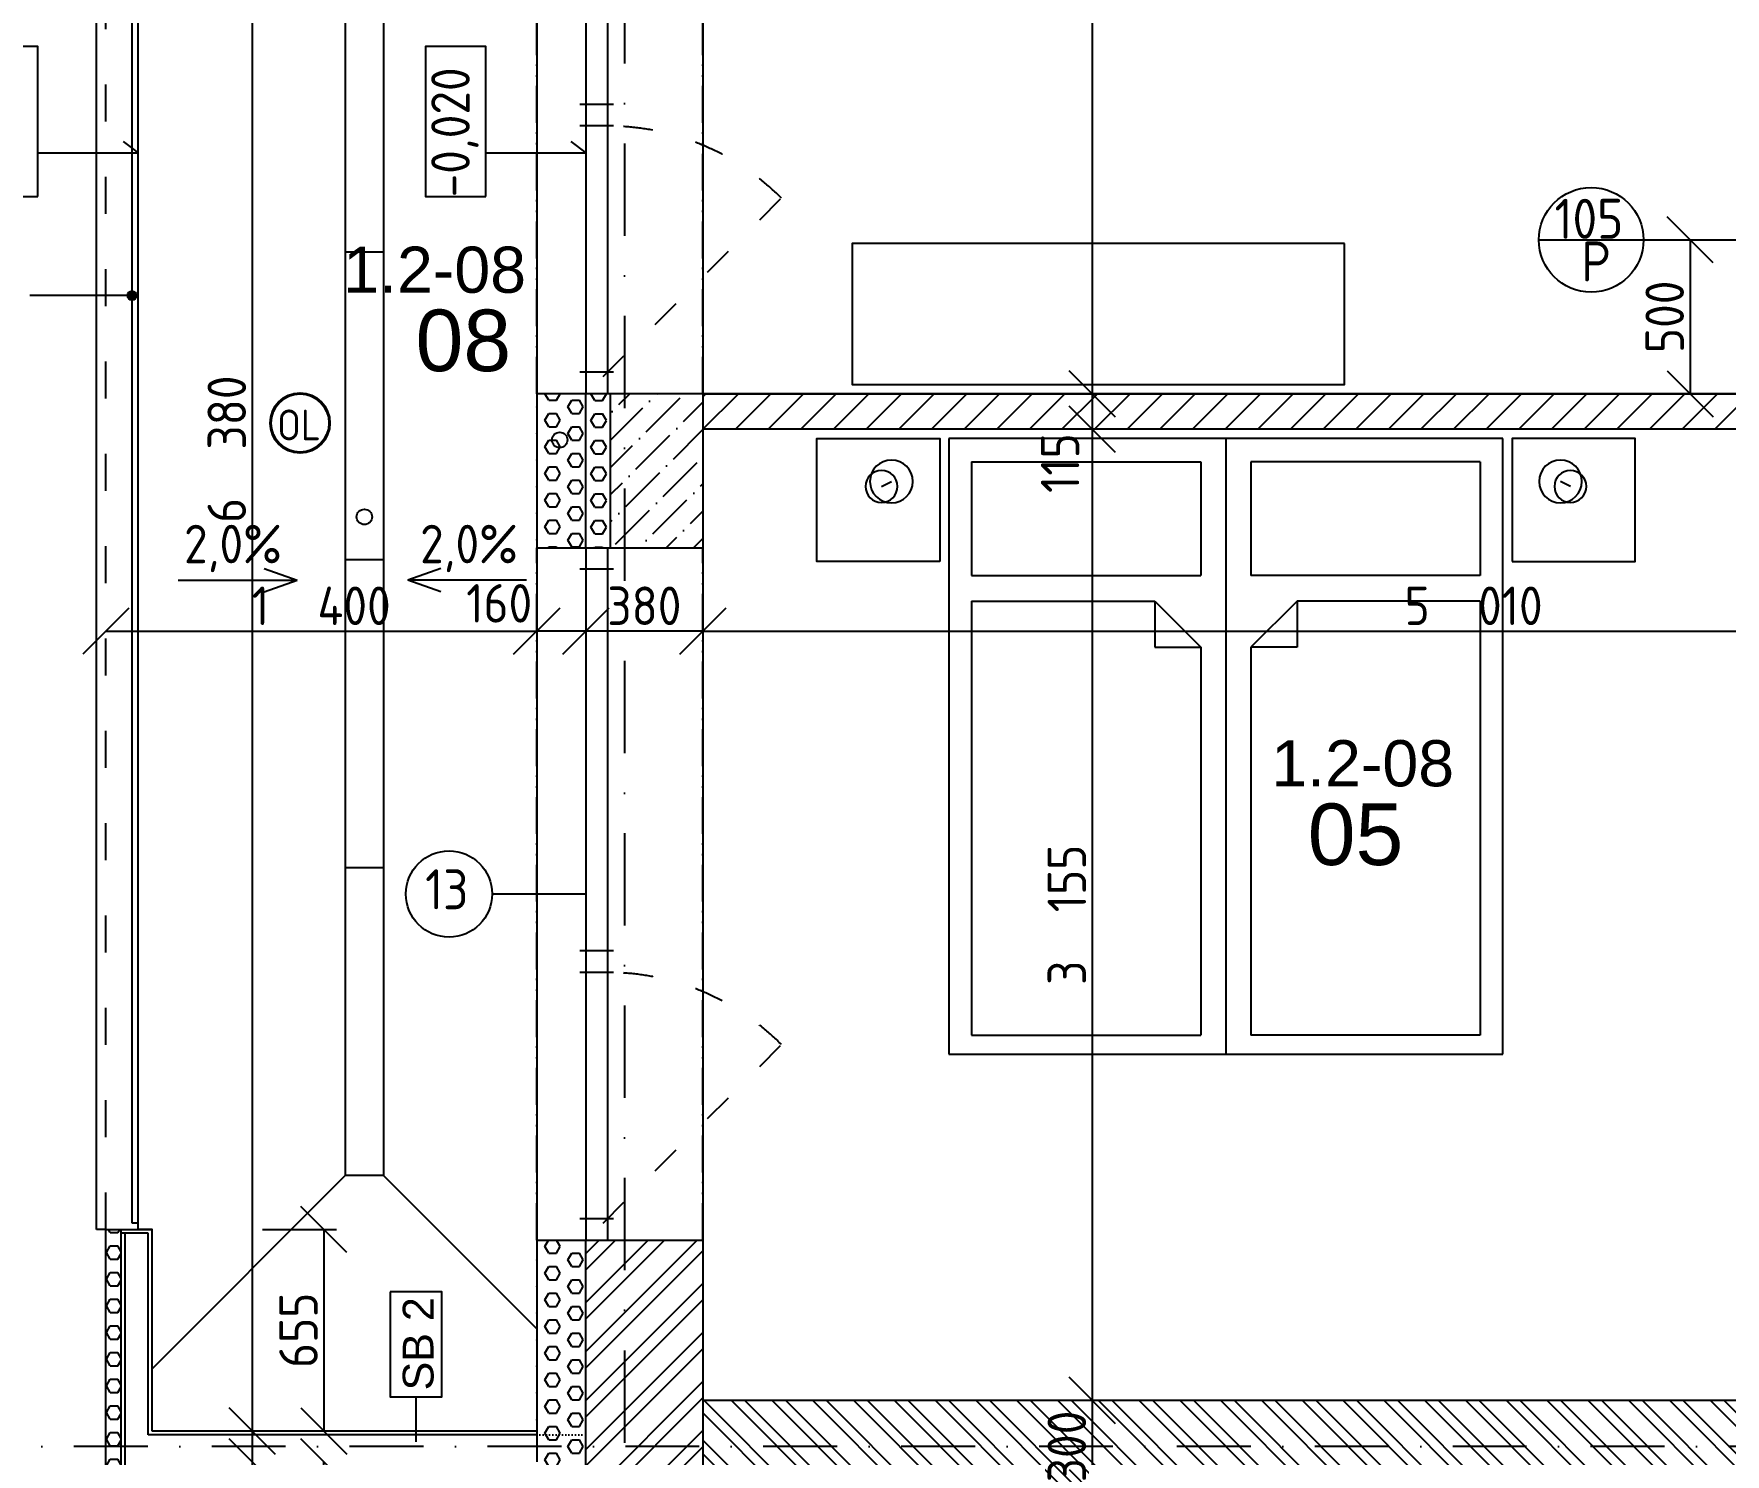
# Model space of a CAD drawing. Extents: x 4511820 to 5180432, y -1526536 to -944957.
# Drawn here: x 4978777 to 4984274, y -1338380 to -1333766 of the extents above; entities that cross this region are included whole.
import ezdxf

# ---------------------------------------------------------------- set-up
doc = ezdxf.new("R2010")
doc.units = 0
doc.header["$MEASUREMENT"] = 0
for name, pattern in [('ACAD_ISO03W100', [30, 12, -18]), ('ACAD_ISO07W100', [3.5, 0.5, -3]), ('ACAD_ISO12W100', [22, 12, -3, 0.5, -3, 0.5, -3]), ('BODKOCIARKOVANA_3', [5.6, 3, -1.3, 0, -1.3])]:
    doc.linetypes.add(name, pattern=pattern)
doc.layers.get('0').update_dxf_attribs({"linetype": 'CONTINUOUS'})
doc.layers.get('Defpoints').update_dxf_attribs({"color": 61, "linetype": 'CONTINUOUS'})
for name, color, linetype in [('DVERE', 45, 'CONTINUOUS'), ('KÓTY', 4, 'CONTINUOUS'), ('MÚRY', 1, 'CONTINUOUS'), ('OKNÁ', 143, 'CONTINUOUS'), ('osi', 253, 'CONTINUOUS'), ('Plochy', 41, 'CONTINUOUS'), ('POPIS', 7, 'CONTINUOUS'), ('POZEMOK', 7, 'CONTINUOUS'), ('TENKÁ', 7, 'CONTINUOUS'), ('tzb', 153, 'CONTINUOUS'), ('ZARIADENIE', 47, 'CONTINUOUS'), ('ŠRAFY', 82, 'CONTINUOUS')]:
    doc.layers.add(name, color=color, linetype=linetype)
doc.layers.add('zz-kanal-daždová', color=136, linetype='CONTINUOUS', lineweight=40)
doc.styles.add('ARIAL', font='arial.ttf')
doc.styles.add('STYLE1', font='isocp.shx')
doc.dimstyles.new('STANDARD-50', dxfattribs={"dimtxt": 125, "dimasz": 150, "dimexe": 10, "dimexo": 200, "dimgap": 20, "dimtad": 1, "dimdsep": 46, "dimlunit": 6, "dimtxsty": 'STYLE1', "dimblk1": 'OBLIQUE', "dimblk2": 'OBLIQUE', "dimsah": 1, "dimcen": 2.5, "dimse1": 1, "dimse2": 1, "dimadec": 0, "dimazin": 0, "dimtfac": 1, "dimtmove": 1, "dimatfit": 3, "dimldrblk": 'OBLIQUE', "dimfxl": 1, "dimtolj": 1, "dimtzin": 0, "dimarcsym": 0})
pattern_1 = [(0, (0, -175781), (0, 43.3012702), [25, -50]), (120, (0, -175781), (-37.5, -21.6506351), [25, -50]), (60, (25, -175781), (-37.5, 21.6506351), [25, -50])]

# ---------------------------------------------------------------- blocks, each defined once
blk = doc.blocks.new('_OBLIQUE')
at = {"color": 0, "linetype": 'ByBlock'}
blk.add_line((-0.5, -0.5), (0.5, 0.5), dxfattribs=at)
blk = doc.blocks.new('*D22478')
at = {"layer": 'Defpoints', "color": 0}
for p in [(4980951, -1331895.2), (4976404.5, -1338205.2), (4980951, -1338205.2)]:
    blk.add_point(p, dxfattribs=at)
at = {"layer": 'KÓTY', "color": 0, "lineweight": -2}
blk.add_line((4976404.5, -1331895.2), (4976404.5, -1338205.2), dxfattribs=at)
at = {"layer": 'KÓTY', "color": 0, "linetype": 'ByBlock', "lineweight": -2, "xscale": 150, "yscale": 150, "zscale": 150}
for p, rotation in [((4976404.5, -1331895.2), 90), ((4976404.5, -1338205.2), 270)]:
    blk.add_blockref('_OBLIQUE', p, dxfattribs=dict(at, rotation=rotation))
at = {"layer": 'KÓTY', "color": 0, "insert": (4976322, -1335050.2), "char_height": 125, "attachment_point": 5, "rotation": 90, "style": 'STYLE1'}
blk.add_mtext('\\A1;6ﾠ310', dxfattribs=at)
blk = doc.blocks.new('*D22479')
at = {"layer": 'Defpoints', "color": 0}
for p in [(4980951, -1338205.2), (4976404.5, -1338505.2), (4980951, -1338505.2)]:
    blk.add_point(p, dxfattribs=at)
at = {"layer": 'KÓTY', "color": 0, "lineweight": -2}
blk.add_line((4976404.5, -1338205.2), (4976404.5, -1338505.2), dxfattribs=at)
at = {"layer": 'KÓTY', "color": 0, "linetype": 'ByBlock', "lineweight": -2, "xscale": 150, "yscale": 150, "zscale": 150}
for p, rotation in [((4976404.5, -1338205.2), 90), ((4976404.5, -1338505.2), 270)]:
    blk.add_blockref('_OBLIQUE', p, dxfattribs=dict(at, rotation=rotation))
at = {"layer": 'KÓTY', "color": 0, "insert": (4976322, -1338355.2), "char_height": 125, "attachment_point": 5, "rotation": 90, "style": 'STYLE1'}
blk.add_mtext('\\A1;300', dxfattribs=at)
blk = doc.blocks.new('*D22485')
at = {"layer": 'Defpoints', "color": 0}
for p in [(4980696, -1331745.2), (4976754.5, -1338355.2), (4980696, -1338355.2)]:
    blk.add_point(p, dxfattribs=at)
at = {"layer": 'KÓTY', "color": 0, "lineweight": -2}
blk.add_line((4976754.5, -1331745.2), (4976754.5, -1338355.2), dxfattribs=at)
at = {"layer": 'KÓTY', "color": 0, "linetype": 'ByBlock', "lineweight": -2, "xscale": 150, "yscale": 150, "zscale": 150}
for p, rotation in [((4976754.5, -1331745.2), 90), ((4976754.5, -1338355.2), 270)]:
    blk.add_blockref('_OBLIQUE', p, dxfattribs=dict(at, rotation=rotation))
at = {"layer": 'KÓTY', "color": 0, "insert": (4976672, -1335050.2), "char_height": 125, "attachment_point": 5, "rotation": 90, "style": 'STYLE1'}
blk.add_mtext('\\A1;6ﾠ610', dxfattribs=at)
blk = doc.blocks.new('*D22486')
at = {"layer": 'Defpoints', "color": 0}
for p in [(4980696, -1338355.2), (4976754.5, -1345070.2), (4980696, -1345070.2)]:
    blk.add_point(p, dxfattribs=at)
at = {"layer": 'KÓTY', "color": 0, "lineweight": -2}
blk.add_line((4976754.5, -1338355.2), (4976754.5, -1345070.2), dxfattribs=at)
at = {"layer": 'KÓTY', "color": 0, "linetype": 'ByBlock', "lineweight": -2, "xscale": 150, "yscale": 150, "zscale": 150}
for p, rotation in [((4976754.5, -1338355.2), 90), ((4976754.5, -1345070.2), 270)]:
    blk.add_blockref('_OBLIQUE', p, dxfattribs=dict(at, rotation=rotation))
at = {"layer": 'KÓTY', "color": 0, "insert": (4976672, -1341712.7), "char_height": 125, "attachment_point": 5, "rotation": 90, "style": 'STYLE1'}
blk.add_mtext('\\A1;6ﾠ715', dxfattribs=at)
blk = doc.blocks.new('*D22488')
at = {"layer": 'Defpoints', "color": 0}
for p in [(4979211, -1312385.2), (4977104.5, -1345195.2), (4982061, -1345195.2)]:
    blk.add_point(p, dxfattribs=at)
at = {"layer": 'KÓTY', "color": 0, "lineweight": -2}
blk.add_line((4977104.5, -1312385.2), (4977104.5, -1345195.2), dxfattribs=at)
at = {"layer": 'KÓTY', "color": 0, "linetype": 'ByBlock', "lineweight": -2, "xscale": 150, "yscale": 150, "zscale": 150}
for p, rotation in [((4977104.5, -1312385.2), 90), ((4977104.5, -1345195.2), 270)]:
    blk.add_blockref('_OBLIQUE', p, dxfattribs=dict(at, rotation=rotation))
at = {"layer": 'KÓTY', "color": 0, "insert": (4977022, -1328790.2), "char_height": 125, "attachment_point": 5, "rotation": 90, "style": 'STYLE1'}
blk.add_mtext('\\A1;32ﾠ810', dxfattribs=at)
blk = doc.blocks.new('*D22503')
at = {"layer": 'Defpoints', "color": 0}
for p in [(4980571, -1332235.2), (4977454.5, -1334935.2), (4980571, -1334935.2)]:
    blk.add_point(p, dxfattribs=at)
at = {"layer": 'KÓTY', "color": 0, "lineweight": -2}
blk.add_line((4977454.5, -1332235.2), (4977454.5, -1334935.2), dxfattribs=at)
at = {"layer": 'KÓTY', "color": 0, "linetype": 'ByBlock', "lineweight": -2, "xscale": 150, "yscale": 150, "zscale": 150}
for p, rotation in [((4977454.5, -1332235.2), 90), ((4977454.5, -1334935.2), 270)]:
    blk.add_blockref('_OBLIQUE', p, dxfattribs=dict(at, rotation=rotation))
at = {"layer": 'KÓTY', "color": 0, "insert": (4977372, -1333585.2), "char_height": 125, "attachment_point": 5, "rotation": 90, "style": 'STYLE1'}
blk.add_mtext('\\A1;2ﾠ700', dxfattribs=at)
blk = doc.blocks.new('*D22504')
at = {"layer": 'Defpoints', "color": 0}
for p in [(4980571, -1334935.2), (4977454.5, -1335435.2), (4980571, -1335435.2)]:
    blk.add_point(p, dxfattribs=at)
at = {"layer": 'KÓTY', "color": 0, "lineweight": -2}
blk.add_line((4977454.5, -1334935.2), (4977454.5, -1335435.2), dxfattribs=at)
at = {"layer": 'KÓTY', "color": 0, "linetype": 'ByBlock', "lineweight": -2, "xscale": 150, "yscale": 150, "zscale": 150}
for p, rotation in [((4977454.5, -1334935.2), 90), ((4977454.5, -1335435.2), 270)]:
    blk.add_blockref('_OBLIQUE', p, dxfattribs=dict(at, rotation=rotation))
at = {"layer": 'KÓTY', "color": 0, "insert": (4977372, -1335185.2), "char_height": 125, "attachment_point": 5, "rotation": 90, "style": 'STYLE1'}
blk.add_mtext('\\A1;500', dxfattribs=at)
blk = doc.blocks.new('*D22505')
at = {"layer": 'Defpoints', "color": 0}
for p in [(4980571, -1335435.2), (4977454.5, -1337685.2), (4980571, -1337685.2)]:
    blk.add_point(p, dxfattribs=at)
at = {"layer": 'KÓTY', "color": 0, "lineweight": -2}
blk.add_line((4977454.5, -1335435.2), (4977454.5, -1337685.2), dxfattribs=at)
at = {"layer": 'KÓTY', "color": 0, "linetype": 'ByBlock', "lineweight": -2, "xscale": 150, "yscale": 150, "zscale": 150}
for p, rotation in [((4977454.5, -1335435.2), 90), ((4977454.5, -1337685.2), 270)]:
    blk.add_blockref('_OBLIQUE', p, dxfattribs=dict(at, rotation=rotation))
at = {"layer": 'KÓTY', "color": 0, "insert": (4977372, -1336560.2), "char_height": 125, "attachment_point": 5, "rotation": 90, "style": 'STYLE1'}
blk.add_mtext('\\A1;2ﾠ250', dxfattribs=at)
blk = doc.blocks.new('*D22506')
at = {"layer": 'Defpoints', "color": 0}
for p in [(4980571, -1337685.2), (4977454.5, -1339435.2), (4980571, -1339435.2)]:
    blk.add_point(p, dxfattribs=at)
at = {"layer": 'KÓTY', "color": 0, "lineweight": -2}
blk.add_line((4977454.5, -1337685.2), (4977454.5, -1339435.2), dxfattribs=at)
at = {"layer": 'KÓTY', "color": 0, "linetype": 'ByBlock', "lineweight": -2, "xscale": 150, "yscale": 150, "zscale": 150}
for p, rotation in [((4977454.5, -1337685.2), 90), ((4977454.5, -1339435.2), 270)]:
    blk.add_blockref('_OBLIQUE', p, dxfattribs=dict(at, rotation=rotation))
at = {"layer": 'KÓTY', "color": 0, "insert": (4977372, -1338560.2), "char_height": 125, "attachment_point": 5, "rotation": 90, "style": 'STYLE1'}
blk.add_mtext('\\A1;1ﾠ750', dxfattribs=at)
blk = doc.blocks.new('DVOJPOSTEL')
at = {"layer": 'ZARIADENIE', "ltscale": 0.25}
for p, q in [((4444359, -1314665.2), (4444359, -1312665.2)), ((4444359, -1312665.2), (4446159, -1312665.2)), ((4445259, -1312665.2), (4445259, -1314665.2)), ((4446159, -1312665.2), (4446159, -1314665.2)), ((4444139.6, -1312821.2), (4444171.8, -1312805.1)), ((4446378.4, -1312821.2), (4446346.2, -1312805.1)), ((4446159, -1314665.2), (4444359, -1314665.2))]:
    blk.add_line(p, q, dxfattribs=at)
at = {"layer": 'ZARIADENIE', "color": 76, "ltscale": 0.25}
for p, q in [((4444432.3, -1312741.6), (4445177.9, -1312741.6)), ((4444432.3, -1312741.6), (4444432.3, -1313110.9)), ((4445177.9, -1312741.6), (4445177.9, -1313110.9)), ((4446085.7, -1312741.6), (4445340.1, -1312741.6)), ((4445340.1, -1312741.6), (4445340.1, -1313110.9)), ((4446085.7, -1312741.6), (4446085.7, -1313110.9)), ((4444432.3, -1313110.9), (4445177.9, -1313110.9)), ((4446085.7, -1313110.9), (4445340.1, -1313110.9)), ((4444432.3, -1313193.6), (4444432.3, -1314603.6)), ((4444432.3, -1313193.6), (4445027.9, -1313193.6)), ((4445027.9, -1313193.6), (4445177.9, -1313343.6)), ((4445027.9, -1313193.6), (4445027.9, -1313343.6)), ((4445490.1, -1313193.6), (4445340.1, -1313343.6)), ((4446085.7, -1313193.6), (4445490.1, -1313193.6)), ((4445490.1, -1313193.6), (4445490.1, -1313343.6)), ((4446085.7, -1313193.6), (4446085.7, -1314603.6)), ((4445027.9, -1313343.6), (4445177.9, -1313343.6)), ((4445177.9, -1313343.6), (4445177.9, -1314603.6)), ((4445340.1, -1313343.6), (4445340.1, -1314603.6)), ((4445490.1, -1313343.6), (4445340.1, -1313343.6)), ((4444432.3, -1314603.6), (4445177.9, -1314603.6)), ((4446085.7, -1314603.6), (4445340.1, -1314603.6))]:
    blk.add_line(p, q, dxfattribs=at)
at = {"layer": 'ZARIADENIE'}
for points in [[(4444329, -1313065.2), (4443929, -1313065.2), (4443929, -1312665.2), (4444329, -1312665.2)], [(4446189, -1313065.2), (4446589, -1313065.2), (4446589, -1312665.2), (4446189, -1312665.2)]]:
    blk.add_lwpolyline(points, close=True, dxfattribs=at)
at = {"layer": 'ZARIADENIE', "ltscale": 0.25}
for centre, radius in [((4444139.6, -1312821.2), 51.9), ((4444171.8, -1312805.1), 69.7), ((4446346.2, -1312805.1), 69.7), ((4446378.4, -1312821.2), 51.9)]:
    blk.add_circle(centre, radius, dxfattribs=at)
blk = doc.blocks.new('*D22594')
at = {"layer": 'Defpoints', "color": 0}
for p in [(4980951, -1331895.2), (4980951, -1334935.2), (4982216.5, -1334935.2)]:
    blk.add_point(p, dxfattribs=at)
at = {"layer": 'KÓTY', "color": 0, "lineweight": -2}
blk.add_line((4982216.5, -1331895.2), (4982216.5, -1334935.2), dxfattribs=at)
at = {"layer": 'KÓTY', "color": 0, "linetype": 'ByBlock', "lineweight": -2, "xscale": 150, "yscale": 150, "zscale": 150}
for p, rotation in [((4982216.5, -1331895.2), 90), ((4982216.5, -1334935.2), 270)]:
    blk.add_blockref('_OBLIQUE', p, dxfattribs=dict(at, rotation=rotation))
at = {"layer": 'KÓTY', "color": 0, "insert": (4982134, -1333415.2), "char_height": 125, "attachment_point": 5, "rotation": 90, "style": 'STYLE1'}
blk.add_mtext('\\A1;3ﾠ040', dxfattribs=at)
blk = doc.blocks.new('*D22595')
at = {"layer": 'Defpoints', "color": 0}
for p in [(4980951, -1334935.2), (4980951, -1335050.2), (4982216.5, -1335050.2)]:
    blk.add_point(p, dxfattribs=at)
at = {"layer": 'KÓTY', "color": 0, "lineweight": -2}
blk.add_line((4982216.5, -1334935.2), (4982216.5, -1335050.2), dxfattribs=at)
at = {"layer": 'KÓTY', "color": 0, "linetype": 'ByBlock', "lineweight": -2, "xscale": 150, "yscale": 150, "zscale": 150}
for p, rotation in [((4982216.5, -1334935.2), 90), ((4982216.5, -1335050.2), 270)]:
    blk.add_blockref('_OBLIQUE', p, dxfattribs=dict(at, rotation=rotation))
at = {"layer": 'KÓTY', "color": 0, "insert": (4982112, -1335160.5), "char_height": 125, "attachment_point": 5, "rotation": 90, "style": 'STYLE1'}
blk.add_mtext('\\A1;115', dxfattribs=at)
blk = doc.blocks.new('*D22596')
at = {"layer": 'Defpoints', "color": 0}
for p in [(4980951, -1335050.2), (4980951, -1338205.2), (4982216.5, -1338205.2)]:
    blk.add_point(p, dxfattribs=at)
at = {"layer": 'KÓTY', "color": 0, "lineweight": -2}
blk.add_line((4982216.5, -1335050.2), (4982216.5, -1338205.2), dxfattribs=at)
at = {"layer": 'KÓTY', "color": 0, "linetype": 'ByBlock', "lineweight": -2, "xscale": 150, "yscale": 150, "zscale": 150}
for p, rotation in [((4982216.5, -1335050.2), 90), ((4982216.5, -1338205.2), 270)]:
    blk.add_blockref('_OBLIQUE', p, dxfattribs=dict(at, rotation=rotation))
at = {"layer": 'KÓTY', "color": 0, "insert": (4982134, -1336627.7), "char_height": 125, "attachment_point": 5, "rotation": 90, "style": 'STYLE1'}
blk.add_mtext('\\A1;3ﾠ155', dxfattribs=at)
blk = doc.blocks.new('*D22597')
at = {"layer": 'Defpoints', "color": 0}
for p in [(4980951, -1338205.2), (4980951, -1338505.2), (4982216.5, -1338505.2)]:
    blk.add_point(p, dxfattribs=at)
at = {"layer": 'KÓTY', "color": 0, "lineweight": -2}
blk.add_line((4982216.5, -1338205.2), (4982216.5, -1338505.2), dxfattribs=at)
at = {"layer": 'KÓTY', "color": 0, "linetype": 'ByBlock', "lineweight": -2, "xscale": 150, "yscale": 150, "zscale": 150}
for p, rotation in [((4982216.5, -1338205.2), 90), ((4982216.5, -1338505.2), 270)]:
    blk.add_blockref('_OBLIQUE', p, dxfattribs=dict(at, rotation=rotation))
at = {"layer": 'KÓTY', "color": 0, "insert": (4982134, -1338355.2), "char_height": 125, "attachment_point": 5, "rotation": 90, "style": 'STYLE1'}
blk.add_mtext('\\A1;300', dxfattribs=at)
blk = doc.blocks.new('*D22730')
at = {"layer": 'Defpoints', "color": 0}
for p in [(4984008, -1334435.2), (4984008, -1334935.2), (4984159.5, -1334935.2)]:
    blk.add_point(p, dxfattribs=at)
at = {"layer": 'KÓTY', "color": 0, "lineweight": -2}
blk.add_line((4984159.5, -1334435.2), (4984159.5, -1334935.2), dxfattribs=at)
at = {"layer": 'KÓTY', "color": 0, "linetype": 'ByBlock', "lineweight": -2, "xscale": 150, "yscale": 150, "zscale": 150}
for p, rotation in [((4984159.5, -1334435.2), 90), ((4984159.5, -1334935.2), 270)]:
    blk.add_blockref('_OBLIQUE', p, dxfattribs=dict(at, rotation=rotation))
at = {"layer": 'KÓTY', "color": 0, "insert": (4984077, -1334685.2), "char_height": 125, "attachment_point": 5, "rotation": 90, "style": 'STYLE1'}
blk.add_mtext('\\A1;500', dxfattribs=at)
blk = doc.blocks.new('*D22746')
at = {"layer": 'Defpoints', "color": 0}
for p in [(4980951, -1335050.2), (4985961, -1335050.2), (4985961, -1335706.5)]:
    blk.add_point(p, dxfattribs=at)
at = {"layer": 'KÓTY', "color": 0, "lineweight": -2}
blk.add_line((4980951, -1335706.5), (4985961, -1335706.5), dxfattribs=at)
at = {"layer": 'KÓTY', "color": 0, "linetype": 'ByBlock', "lineweight": -2, "xscale": 150, "yscale": 150, "zscale": 150, "rotation": 180}
blk.add_blockref('_OBLIQUE', (4980951, -1335706.5), dxfattribs=at)
at = {"layer": 'KÓTY', "color": 0, "linetype": 'ByBlock', "lineweight": -2, "xscale": 150, "yscale": 150, "zscale": 150}
blk.add_blockref('_OBLIQUE', (4985961, -1335706.5), dxfattribs=at)
at = {"layer": 'KÓTY', "color": 0, "insert": (4983456, -1335624), "char_height": 125, "attachment_point": 5, "style": 'STYLE1'}
blk.add_mtext('\\A1;5ﾠ010', dxfattribs=at)
blk = doc.blocks.new('*D23347')
at = {"layer": 'Defpoints', "color": 0}
for p in [(4979486.5, -1331925.2), (4979486.5, -1338305.2), (4979486.5, -1338305.2)]:
    blk.add_point(p, dxfattribs=at)
at = {"layer": 'KÓTY', "color": 0, "lineweight": -2}
blk.add_line((4979486.5, -1331925.2), (4979486.5, -1338305.2), dxfattribs=at)
at = {"layer": 'KÓTY', "color": 0, "linetype": 'ByBlock', "lineweight": -2, "xscale": 150, "yscale": 150, "zscale": 150}
for p, rotation in [((4979486.5, -1331925.2), 90), ((4979486.5, -1338305.2), 270)]:
    blk.add_blockref('_OBLIQUE', p, dxfattribs=dict(at, rotation=rotation))
at = {"layer": 'KÓTY', "color": 0, "insert": (4979404, -1335115.2), "char_height": 125, "attachment_point": 5, "rotation": 90, "style": 'STYLE1'}
blk.add_mtext('\\A1;6ﾠ380', dxfattribs=at)
blk = doc.blocks.new('*D23348')
at = {"layer": 'Defpoints', "color": 0}
for p in [(4979486.5, -1338305.2), (4979486.5, -1338405.2), (4979486.5, -1338405.2)]:
    blk.add_point(p, dxfattribs=at)
at = {"layer": 'KÓTY', "color": 0, "lineweight": -2}
blk.add_line((4979486.5, -1338305.2), (4979486.5, -1338405.2), dxfattribs=at)
at = {"layer": 'KÓTY', "color": 0, "linetype": 'ByBlock', "lineweight": -2, "xscale": 150, "yscale": 150, "zscale": 150}
for p, rotation in [((4979486.5, -1338305.2), 90), ((4979486.5, -1338405.2), 270)]:
    blk.add_blockref('_OBLIQUE', p, dxfattribs=dict(at, rotation=rotation))
at = {"layer": 'KÓTY', "color": 0, "insert": (4979418, -1338530), "char_height": 125, "attachment_point": 5, "rotation": 90, "style": 'STYLE1'}
blk.add_mtext('\\A1;100', dxfattribs=at)
blk = doc.blocks.new('*D23349')
at = {"layer": 'Defpoints', "color": 0}
for p in [(4979486.5, -1338405.2), (4979486.5, -1346755.2), (4979486.5, -1346755.2)]:
    blk.add_point(p, dxfattribs=at)
at = {"layer": 'KÓTY', "color": 0, "lineweight": -2}
blk.add_line((4979486.5, -1338405.2), (4979486.5, -1346755.2), dxfattribs=at)
at = {"layer": 'KÓTY', "color": 0, "linetype": 'ByBlock', "lineweight": -2, "xscale": 150, "yscale": 150, "zscale": 150}
for p, rotation in [((4979486.5, -1338405.2), 90), ((4979486.5, -1346755.2), 270)]:
    blk.add_blockref('_OBLIQUE', p, dxfattribs=dict(at, rotation=rotation))
at = {"layer": 'KÓTY', "color": 0, "insert": (4979392.8, -1342305.3), "char_height": 125, "attachment_point": 5, "rotation": 90, "style": 'STYLE1'}
blk.add_mtext('\\A1;8ﾠ350', dxfattribs=at)
blk = doc.blocks.new('*D48162')
at = {"layer": 'Defpoints', "color": 0}
for p in [(4979161, -1337650.2), (4979161, -1338305.2), (4979719.5, -1338305.2)]:
    blk.add_point(p, dxfattribs=at)
at = {"layer": 'KÓTY', "color": 0, "lineweight": -2}
blk.add_line((4979719.5, -1337650.2), (4979719.5, -1338305.2), dxfattribs=at)
at = {"layer": 'KÓTY', "color": 0, "linetype": 'ByBlock', "lineweight": -2, "xscale": 150, "yscale": 150, "zscale": 150}
for p, rotation in [((4979719.5, -1337650.2), 90), ((4979719.5, -1338305.2), 270)]:
    blk.add_blockref('_OBLIQUE', p, dxfattribs=dict(at, rotation=rotation))
at = {"layer": 'KÓTY', "color": 0, "insert": (4979637, -1337977.7), "char_height": 125, "attachment_point": 5, "rotation": 90, "style": 'STYLE1'}
blk.add_mtext('\\A1;655', dxfattribs=at)
blk = doc.blocks.new('*D48163')
at = {"layer": 'Defpoints', "color": 0}
for p in [(4979161, -1338405.2), (4979719.5, -1338405.2), (4979161, -1338950.2)]:
    blk.add_point(p, dxfattribs=at)
at = {"layer": 'KÓTY', "color": 0, "lineweight": -2}
blk.add_line((4979719.5, -1338950.2), (4979719.5, -1338405.2), dxfattribs=at)
at = {"layer": 'KÓTY', "color": 0, "linetype": 'ByBlock', "lineweight": -2, "xscale": 150, "yscale": 150, "zscale": 150}
for p, rotation in [((4979719.5, -1338405.2), 90), ((4979719.5, -1338950.2), 270)]:
    blk.add_blockref('_OBLIQUE', p, dxfattribs=dict(at, rotation=rotation))
at = {"layer": 'KÓTY', "color": 0, "insert": (4979637, -1338677.7), "char_height": 125, "attachment_point": 5, "rotation": 90, "style": 'STYLE1'}
blk.add_mtext('\\A1;545', dxfattribs=at)
blk = doc.blocks.new('*D48165')
at = {"layer": 'Defpoints', "color": 0}
for p in [(4979011, -1335706.5), (4980411, -1335706.5), (4980411, -1335706.5)]:
    blk.add_point(p, dxfattribs=at)
at = {"layer": 'KÓTY', "color": 0, "lineweight": -2}
blk.add_line((4979011, -1335706.5), (4980411, -1335706.5), dxfattribs=at)
at = {"layer": 'KÓTY', "color": 0, "linetype": 'ByBlock', "lineweight": -2, "xscale": 150, "yscale": 150, "zscale": 150, "rotation": 180}
blk.add_blockref('_OBLIQUE', (4979011, -1335706.5), dxfattribs=at)
at = {"layer": 'KÓTY', "color": 0, "linetype": 'ByBlock', "lineweight": -2, "xscale": 150, "yscale": 150, "zscale": 150}
blk.add_blockref('_OBLIQUE', (4980411, -1335706.5), dxfattribs=at)
at = {"layer": 'KÓTY', "color": 0, "insert": (4979711, -1335624), "char_height": 125, "attachment_point": 5, "style": 'STYLE1'}
blk.add_mtext('\\A1;1ﾠ400', dxfattribs=at)
blk = doc.blocks.new('*D48169')
at = {"layer": 'Defpoints', "color": 0}
for p in [(4980571, -1335706.5), (4980571, -1335706.5), (4980951, -1335706.5)]:
    blk.add_point(p, dxfattribs=at)
at = {"layer": 'KÓTY', "color": 0, "lineweight": -2}
blk.add_line((4980951, -1335706.5), (4980571, -1335706.5), dxfattribs=at)
at = {"layer": 'KÓTY', "color": 0, "linetype": 'ByBlock', "lineweight": -2, "xscale": 150, "yscale": 150, "zscale": 150, "rotation": 180}
blk.add_blockref('_OBLIQUE', (4980571, -1335706.5), dxfattribs=at)
at = {"layer": 'KÓTY', "color": 0, "linetype": 'ByBlock', "lineweight": -2, "xscale": 150, "yscale": 150, "zscale": 150}
blk.add_blockref('_OBLIQUE', (4980951, -1335706.5), dxfattribs=at)
at = {"layer": 'KÓTY', "color": 0, "insert": (4980761, -1335624), "char_height": 125, "attachment_point": 5, "style": 'STYLE1'}
blk.add_mtext('\\A1;380', dxfattribs=at)
blk = doc.blocks.new('*D48170')
at = {"layer": 'Defpoints', "color": 0}
for p in [(4980411, -1335706.5), (4980411, -1335706.5), (4980571, -1335706.5)]:
    blk.add_point(p, dxfattribs=at)
at = {"layer": 'KÓTY', "color": 0, "lineweight": -2}
blk.add_line((4980571, -1335706.5), (4980411, -1335706.5), dxfattribs=at)
at = {"layer": 'KÓTY', "color": 0, "linetype": 'ByBlock', "lineweight": -2, "xscale": 150, "yscale": 150, "zscale": 150, "rotation": 180}
blk.add_blockref('_OBLIQUE', (4980411, -1335706.5), dxfattribs=at)
at = {"layer": 'KÓTY', "color": 0, "linetype": 'ByBlock', "lineweight": -2, "xscale": 150, "yscale": 150, "zscale": 150}
blk.add_blockref('_OBLIQUE', (4980571, -1335706.5), dxfattribs=at)
at = {"layer": 'KÓTY', "color": 0, "insert": (4980289.2, -1335616), "char_height": 125, "attachment_point": 5, "style": 'STYLE1'}
blk.add_mtext('\\A1;160', dxfattribs=at)

msp = doc.modelspace()

# ---------------------------------------------------------------- hatches: boundary and pattern name
at = {"layer": 'TENKÁ'}
h = msp.add_hatch(color=256, dxfattribs=at)
h.dxf.hatch_style = 1
h.paths.add_polyline_path([(4979081, -1334616.191, 2.41421356), (4979096, -1334601.191, 0.41421356)])
at = {"layer": 'ŠRAFY', "ltscale": 0.25}
h = msp.add_hatch(dxfattribs=at)
h.set_pattern_fill('ANSI31', color=256, scale=600, style=0)
h.set_pattern_definition([(45, (515270.5, 128041), (-53.0330086, 53.0330086), [])])
h.paths.add_polyline_path([(4980951, -1335050.191), (4985961, -1335050.191), (4985961, -1335805.191), (4986076, -1335805.191), (4986076, -1334935.191), (4985211, -1334935.191), (4985211, -1334885.191), (4985096, -1334885.191), (4985096, -1334935.191), (4980951, -1334935.191)])
at = {"layer": 'ŠRAFY'}
h = msp.add_hatch(dxfattribs=at)
h.set_pattern_fill('HEX', color=256, scale=200)
h.set_pattern_definition(pattern_1)
h.paths.add_polyline_path([(4980411, -1334935.191), (4980411, -1335435.191), (4980571, -1335435.191), (4980571, -1334935.191)])
h = msp.add_hatch(dxfattribs=at)
h.set_pattern_fill('HEX', color=256, scale=200)
h.set_pattern_definition([(0, (0, -168421), (0, 43.3012702), [25, -50]), (120, (0, -168421), (-37.5, -21.6506351), [25, -50]), (60, (25, -168421), (-37.5, 21.6506351), [25, -50])])
h.paths.add_polyline_path([(4980641, -1335435.191), (4980651, -1335435.191), (4980651, -1334935.191), (4980641, -1334935.191), (4980571, -1334935.191), (4980571, -1335435.191)])
at = {"layer": 'ŠRAFY', "ltscale": 0.25}
h = msp.add_hatch(dxfattribs=at)
h.set_pattern_fill('ANSI36', color=256, scale=500)
h.set_pattern_definition([(45, (449781.18, -198053.17), (33.1456304, 121.533978), [156.25, -31.25, 0, -31.25])])
h.paths.add_polyline_path([(4980651, -1335435.191), (4980951, -1335435.191), (4980951, -1334935.191), (4980651, -1334935.191)])
at = {"layer": 'ŠRAFY'}
h = msp.add_hatch(dxfattribs=at)
h.set_pattern_fill('HEX', color=256, scale=200)
h.set_pattern_definition([(0, (0, -182426), (0, 43.3012702), [25, -50]), (120, (0, -182426), (-37.5, -21.6506351), [25, -50]), (60, (25, -182426), (-37.5, 21.6506351), [25, -50])])
h.paths.add_polyline_path([(4979061, -1337650.191), (4979011, -1337650.191), (4979011, -1338950.191), (4979061, -1338950.191), (4979061, -1338937.691), (4979061, -1337662.691)])
h = msp.add_hatch(dxfattribs=at)
h.set_pattern_fill('HEX', color=256, scale=200)
h.set_pattern_definition(pattern_1)
h.paths.add_polyline_path([(4980411, -1337685.191), (4980411, -1339435.191), (4980571, -1339435.191), (4980571, -1337685.191)])
h = msp.add_hatch(dxfattribs=at)
h.set_pattern_fill('ANSI32', color=256, scale=300)
h.paths.add_polyline_path([(4980951, -1337685.191), (4980571, -1337685.191), (4980571, -1339435.191), (4980951, -1339435.191), (4980951, -1338505.191), (4980951, -1338205.191)])
h = msp.add_hatch(dxfattribs=at)
h.set_pattern_fill('ANSI32', color=256, scale=250, angle=90)
h.paths.add_polyline_path([(4980951, -1338505.191), (4981551, -1338505.191), (4982151, -1338505.191), (4982751, -1338505.191), (4983001, -1338505.191), (4983101, -1338505.191), (4983351, -1338505.191), (4983941, -1338505.191), (4984541, -1338505.191), (4985326, -1338505.191), (4985406, -1338505.191), (4985996, -1338505.191), (4986076, -1338505.191), (4986076, -1338205.191), (4985961, -1338205.191), (4980951, -1338205.191)])

# ---------------------------------------------------------------- linework, layer by layer
at = {"layer": 'DVERE', "ltscale": 0.25}
for p, q in [((4983668, -1334435.191), (4984008, -1334435.191)), ((4984008, -1334435.191), (4985410.656, -1334435.191))]:
    msp.add_line(p, q, dxfattribs=at)
msp.add_circle((4983838, -1334435.191), 170, dxfattribs=at)
at = {"layer": 'KÓTY', "ltscale": 25}
msp.add_line((4979519.5, -1337650.191), (4979760, -1337650.191), dxfattribs=at)
at = {"layer": 'MÚRY'}
for p, q in [((4985096, -1334935.191), (4980411, -1334935.191)), ((4980411, -1334935.191), (4980411, -1335435.191)), ((4985961, -1335050.191), (4980951, -1335050.191)), ((4980951, -1335050.191), (4980951, -1335435.191)), ((4980411, -1335435.191), (4980951, -1335435.191)), ((4979011, -1338950.191), (4979011, -1337650.191)), ((4979011, -1337650.191), (4979161, -1337650.191)), ((4979161, -1338305.191), (4979161, -1337650.191)), ((4980411, -1337650.191), (4980411, -1338305.191)), ((4980951, -1337650.191), (4980951, -1338205.191)), ((4980411, -1337685.191), (4980951, -1337685.191)), ((4980951, -1338205.191), (4985961, -1338205.191)), ((4980411, -1338305.191), (4979161, -1338305.191))]:
    msp.add_line(p, q, dxfattribs=at)
at = {"layer": 'OKNÁ'}
for p, q in [((4979096, -1337630.191), (4979096, -1331945.191)), ((4979116, -1337630.191), (4979116, -1331945.191)), ((4979116, -1337630.191), (4979096, -1337630.191))]:
    msp.add_line(p, q, dxfattribs=at)
at = {"layer": 'OKNÁ', "ltscale": 0.25}
for p, q in [((4980571, -1332235.191), (4980571, -1334935.191)), ((4980641, -1332235.191), (4980641, -1334935.191)), ((4980661, -1333995.191), (4980551, -1333995.191)), ((4980661, -1334065.191), (4980551, -1334065.191)), ((4980661, -1334865.191), (4980551, -1334865.191)), ((4980571, -1335435.191), (4980571, -1337685.191)), ((4980641, -1335435.191), (4980641, -1337685.191)), ((4980661, -1335505.191), (4980551, -1335505.191)), ((4980266.146, -1336560.191), (4980571, -1336560.191)), ((4980661, -1336745.191), (4980551, -1336745.191)), ((4980661, -1336815.191), (4980551, -1336815.191)), ((4980661, -1337615.191), (4980551, -1337615.191))]:
    msp.add_line(p, q, dxfattribs=at)
at = {"layer": 'OKNÁ', "linetype": 'ACAD_ISO03W100', "ltscale": 8}
for p, q in [((4980626.858, -1334879.334), (4981206.685, -1334299.506)), ((4980626.858, -1337629.334), (4981206.685, -1337049.506))]:
    msp.add_line(p, q, dxfattribs=at)
at = {"layer": 'OKNÁ', "ltscale": 0.25}
msp.add_circle((4980126.146, -1336560.191), 140, dxfattribs=at)
at = {"layer": 'OKNÁ', "linetype": 'ACAD_ISO03W100', "ltscale": 8}
for centre in [(4980641, -1334865.191), (4980641, -1337615.191)]:
    msp.add_arc(centre, 800, 45, 90, dxfattribs=at)
at = {"layer": 'osi', "linetype": 'BODKOCIARKOVANA_3', "ltscale": 100}
msp.add_line((4980696, -1310038), (4980696, -1347555.191), dxfattribs=at)
at = {"layer": 'osi', "linetype": 'BODKOCIARKOVANA_3', "ltscale": 80}
msp.add_line((5041881, -1338355.191), (4978211, -1338355.191), dxfattribs=at)
at = {"layer": 'Plochy'}
for points in [[(4985096, -1331895.191), (4980951, -1331895.191), (4980951, -1334935.191), (4985096, -1334935.191)], [(4979161, -1338305.191), (4979161, -1337650.191), (4979116, -1337650.191), (4979116, -1331925.191), (4980411, -1331925.191), (4980411, -1338305.191)], [(4985961, -1335050.191), (4980951, -1335050.191), (4980951, -1338205.191), (4985961, -1338205.191)]]:
    msp.add_lwpolyline(points, close=True, dxfattribs=at)
at = {"layer": 'POZEMOK'}
for p, q in [((4979788.5, -1332475.191), (4979788.5, -1337475.191)), ((4979788.5, -1332475.191), (4979788.5, -1337475.191)), ((4979913.5, -1332475.191), (4979913.5, -1337475.191)), ((4979913.5, -1332475.191), (4979913.5, -1337475.191)), ((4979913.5, -1334475.191), (4979788.5, -1334475.191)), ((4979913.5, -1335475.191), (4979788.5, -1335475.191)), ((4979913.5, -1336475.191), (4979788.5, -1336475.191)), ((4979788.5, -1337475.191), (4979161, -1338102.691)), ((4979913.5, -1337475.191), (4979788.5, -1337475.191)), ((4979913.5, -1337475.191), (4979788.5, -1337475.191)), ((4979913.5, -1337475.191), (4979788.5, -1337475.191)), ((4979913.5, -1337475.191), (4980411, -1337972.691))]:
    msp.add_line(p, q, dxfattribs=at)
at = {"layer": 'TENKÁ'}
for p, q in [((4978981, -1337650.191), (4978981, -1312795.191)), ((4978790.261, -1334152.691), (4979116, -1334152.691)), ((4979067.191, -1334115.336), (4979116, -1334152.691)), ((4980245.261, -1334152.691), (4980571, -1334152.691)), ((4980522.191, -1334115.336), (4980571, -1334152.691)), ((4980571, -1335435.191), (4980571, -1334935.191)), ((4980651, -1335435.191), (4980651, -1334935.191)), ((4980951, -1334935.191), (4980951, -1335050.191)), ((4979525.05, -1335502.9), (4979632.25, -1335540.5)), ((4980099.45, -1335502.9), (4979992.25, -1335540.5)), ((4979246.25, -1335540.5), (4979632.25, -1335540.5)), ((4979525.05, -1335578.1), (4979632.25, -1335540.5)), ((4980378.25, -1335540.5), (4979992.25, -1335540.5)), ((4980099.45, -1335578.1), (4979992.25, -1335540.5)), ((4979011, -1337650.191), (4978981, -1337650.191)), ((4979061, -1337662.691), (4979061, -1337650.191)), ((4979061, -1338937.691), (4979061, -1337662.691)), ((4980571, -1339435.191), (4980571, -1337685.191)), ((4980018.441, -1338194), (4980018.441, -1338340.5)), ((4980951, -1338205.191), (4980951, -1338505.191)), ((4980411, -1338305.191), (4980411, -1338405.191))]:
    msp.add_line(p, q, dxfattribs=at)
at = {"layer": 'TENKÁ', "linetype": 'ACAD_ISO03W100', "ltscale": 10}
msp.add_line((4979011, -1337650.191), (4979011, -1312795.191), dxfattribs=at)
at = {"layer": 'TENKÁ', "linetype": 'ACAD_ISO12W100', "ltscale": 10}
for p, q in [((4980411, -1334935.191), (4980411, -1332235.191)), ((4980951, -1334935.191), (4980951, -1332235.191)), ((4980411, -1337685.191), (4980411, -1335435.191)), ((4980951, -1337685.191), (4980951, -1335435.191))]:
    msp.add_line(p, q, dxfattribs=at)
at = {"layer": 'TENKÁ', "ltscale": 0.25}
msp.add_line((4979096, -1334616.191), (4978764.097, -1334616.191), dxfattribs=at)
at = {"layer": 'TENKÁ', "color": 252}
for p, q in [((4979148.5, -1337662.691), (4979061, -1337662.691)), ((4979073.5, -1338937.691), (4979073.5, -1337662.691)), ((4979148.5, -1338317.691), (4979148.5, -1337662.691)), ((4980411, -1338317.691), (4979148.5, -1338317.691))]:
    msp.add_line(p, q, dxfattribs=at)
at = {"layer": 'TENKÁ', "color": 252, "linetype": 'ACAD_ISO07W100', "ltscale": 3}
msp.add_line((4980411, -1338317.691), (4980571, -1338317.691), dxfattribs=at)
at = {"layer": 'TENKÁ'}
for points in [[(4978790.261, -1334293.999), (4978790.261, -1333806.384), (4978594.862, -1333806.384), (4978594.862, -1334293.999)], [(4980245.261, -1334293.999), (4980245.261, -1333806.384), (4980049.862, -1333806.384), (4980049.862, -1334293.999)], [(4979934.441, -1337852.5), (4979934.441, -1338194), (4980102.441, -1338194), (4980102.441, -1337852.5)]]:
    msp.add_lwpolyline(points, close=True, dxfattribs=at)
msp.add_circle((4979096, -1334616.191), 15, dxfattribs=at)
at = {"layer": 'tzb'}
for centre in [(4980486, -1335085.191), (4979851, -1335335.191)]:
    msp.add_circle(centre, 25, dxfattribs=at)
at = {"layer": 'ZARIADENIE', "color": 45, "ltscale": 0.25}
msp.add_lwpolyline([(4983036, -1334447.424), (4981436, -1334447.424), (4981436, -1334905.191), (4983036, -1334905.191)], close=True, dxfattribs=at)
at = {"layer": 'zz-kanal-daždová'}
msp.add_circle((4979642.218, -1335030.203), 96, dxfattribs=at)

# ---------------------------------------------------------------- block references
at = {"layer": 'ZARIADENIE', "color": 2, "xscale": -1}
msp.add_blockref('DVOJPOSTEL', (9427910, -22415), dxfattribs=at)

# ---------------------------------------------------------------- texts
at = {"layer": 'DVERE', "style": 'STYLE1'}
for s, p in [('105', (4983718.97, -1334431.691)), ('P', (4983805.97, -1334570.328))]:
    msp.add_text(s, height=130, dxfattribs=at).set_placement(p)
at = {"layer": 'POPIS', "lineweight": 40, "ltscale": 0.25, "style": 'ARIAL'}
for s, height, p in [('1.2-08', 150, (4979782.411, -1334607.079)), ('08', 200, (4980017.311, -1334861.77)), ('1.2-08', 150, (4982798.411, -1336210.579)), ('05', 200, (4982916.811, -1336466.27))]:
    msp.add_text(s, height=height, dxfattribs=at).set_placement(p)
at = {"layer": 'TENKÁ', "ltscale": 0.25, "style": 'STYLE1'}
msp.add_text('-0,020', height=125, rotation=90, dxfattribs=at).set_placement((4980193.462, -1334296.937))
for p in [(4979265.082, -1335485.789), (4980032.082, -1335485.789)]:
    msp.add_text('2,0%', height=125, dxfattribs=at).set_placement(p)
at = {"layer": 'TENKÁ', "style": 'STYLE1'}
msp.add_text('13', height=130, dxfattribs=at).set_placement((4980048.616, -1336610.191))
at = {"layer": 'TENKÁ', "linetype": 'Continuous', "lineweight": 20, "style": 'ARIAL'}
msp.add_text('SB 2', height=100, rotation=90, dxfattribs=at).set_placement((4980075.77, -1338173.089))
at = {"layer": 'zz-kanal-daždová', "style": 'STYLE1'}
msp.add_text('OL', height=100, dxfattribs=at).set_placement((4979567.591, -1335086.402))

# ---------------------------------------------------------------- dimensions: what is measured, and where the dimension line sits
at = {"layer": 'KÓTY'}
for base, p1, p2, picture, middle in [((4977104.5, -1345195.191), (4979211, -1312385.191), (4982061, -1345195.191), '*D22488', (4977021.957, -1328790.191)), ((4976754.5, -1338355.191), (4980696, -1331745.191), (4980696, -1338355.191), '*D22485', (4976671.957, -1335050.191)), ((4976404.5, -1338205.191), (4980951, -1331895.191), (4980951, -1338205.191), '*D22478', (4976321.957, -1335050.191)), ((4982216.5, -1334935.191), (4980951, -1331895.191), (4980951, -1334935.191), '*D22594', (4982133.957, -1333415.191)), ((4979486.5, -1338305.191), (4979486.5, -1331925.191), (4979486.5, -1338305.191), '*D23347', (4979403.957, -1335115.191)), ((4977454.5, -1334935.191), (4980571, -1332235.191), (4980571, -1334935.191), '*D22503', (4977371.957, -1333585.191)), ((4984159.5, -1334935.191), (4984008, -1334435.191), (4984008, -1334935.191), '*D22730', (4984077, -1334685.191)), ((4977454.5, -1335435.191), (4980571, -1334935.191), (4980571, -1335435.191), '*D22504', (4977372, -1335185.191)), ((4982216.5, -1338205.191), (4980951, -1335050.191), (4980951, -1338205.191), '*D22596', (4982133.957, -1336627.691)), ((4977454.5, -1337685.191), (4980571, -1335435.191), (4980571, -1337685.191), '*D22505', (4977371.957, -1336560.191)), ((4977454.5, -1339435.191), (4980571, -1337685.191), (4980571, -1339435.191), '*D22506', (4977371.957, -1338560.191)), ((4976404.5, -1338505.191), (4980951, -1338205.191), (4980951, -1338505.191), '*D22479', (4976322, -1338355.191)), ((4982216.5, -1338505.191), (4980951, -1338205.191), (4980951, -1338505.191), '*D22597', (4982134, -1338355.191)), ((4976754.5, -1345070.191), (4980696, -1338355.191), (4980696, -1345070.191), '*D22486', (4976671.957, -1341712.691))]:
    dim = msp.add_linear_dim(base=base, p1=p1, p2=p2, angle=90, dimstyle='STANDARD-50', dxfattribs=at)
    dim.commit()
    dim.dimension.update_dxf_attribs({"geometry": picture, "text_midpoint": middle})
for base, p1, p2, picture, middle in [((4982216.5, -1335050.191), (4980951, -1334935.191), (4980951, -1335050.191), '*D22595', (4982194.5, -1335160.5)), ((4979486.5, -1338405.191), (4979486.5, -1338305.191), (4979486.5, -1338405.191), '*D23348', (4979500.5, -1338530)), ((4979486.5, -1346755.191), (4979486.5, -1338405.191), (4979486.5, -1346755.191), '*D23349', (4979475.294, -1342305.266))]:
    dim = msp.add_linear_dim(base=base, p1=p1, p2=p2, angle=90, dimstyle='STANDARD-50', dxfattribs=at)
    dim.commit()
    dim.dimension.update_dxf_attribs({"geometry": picture, "text_midpoint": middle, "dimtype": 160})
dim = msp.add_linear_dim(base=(4985961, -1335706.5), p1=(4980951, -1335050.191), p2=(4985961, -1335050.191), dimstyle='STANDARD-50', dxfattribs=at)
dim.commit()
dim.dimension.update_dxf_attribs({"geometry": '*D22746', "text_midpoint": (4983456, -1335623.957)})
for base, p1, p2, picture, middle in [((4980411, -1335706.5), (4979011, -1335706.5), (4980411, -1335706.5), '*D48165', (4979711, -1335623.957)), ((4980571, -1335706.5), (4980951, -1335706.5), (4980571, -1335706.5), '*D48169', (4980761, -1335624))]:
    dim = msp.add_linear_dim(base=base, p1=p1, p2=p2, dimstyle='STANDARD-50', override={"dimtxsty": 'STYLE1', "dimldrblk": 'OBLIQUE'}, dxfattribs=at)
    dim.commit()
    dim.dimension.update_dxf_attribs({"geometry": picture, "text_midpoint": middle})
dim = msp.add_linear_dim(base=(4980411, -1335706.5), p1=(4980571, -1335706.5), p2=(4980411, -1335706.5), dimstyle='STANDARD-50', override={"dimtxsty": 'STYLE1', "dimldrblk": 'OBLIQUE'}, dxfattribs=at)
dim.commit()
dim.dimension.update_dxf_attribs({"geometry": '*D48170', "text_midpoint": (4980289.191, -1335698.5), "dimtype": 160})
for base, p1, p2, picture, middle in [((4979719.5, -1338305.191), (4979161, -1337650.191), (4979161, -1338305.191), '*D48162', (4979637, -1337977.691)), ((4979719.5, -1338405.191), (4979161, -1338950.191), (4979161, -1338405.191), '*D48163', (4979637, -1338677.691))]:
    dim = msp.add_linear_dim(base=base, p1=p1, p2=p2, angle=90, dimstyle='STANDARD-50', override={"dimtxsty": 'STYLE1', "dimldrblk": 'OBLIQUE'}, dxfattribs=at)
    dim.commit()
    dim.dimension.update_dxf_attribs({"geometry": picture, "text_midpoint": middle})

doc.saveas('drawing.dxf')
